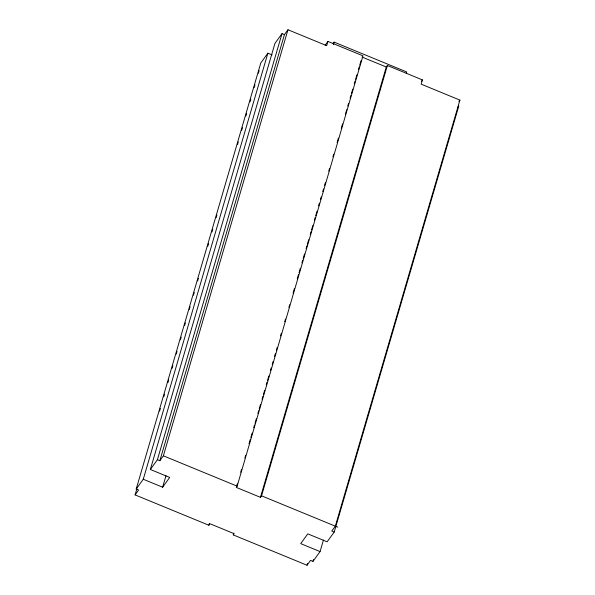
<?xml version="1.0" encoding="UTF-8"?>
<svg xmlns="http://www.w3.org/2000/svg" width="595" height="595" viewBox="0 0 595 595"><rect width="100%" height="100%" fill="white"/><g stroke="black" fill="none" stroke-linecap="round" stroke-linejoin="round"><path stroke-width="0.89" d="M323.449 540L320.065 551.587L312.992 561.36L310.575 560.364L307.035 565.25L233.262 534.905L234.147 533.685L209.961 523.734L208.86 525.244L135.087 494.899L138.628 490.012L136.203 489.023L260.796 62.951L267.869 53.186L272.071 54.911M135.087 494.899L136.91 488.659M159.586 411.115L160.375 408.438M163.759 396.85L164.54 394.18M167.931 382.592L168.712 379.915M172.104 368.327L172.885 365.657M176.269 354.07L177.05 351.392M180.441 339.805L181.222 337.134M184.614 325.547L185.395 322.869M189.307 309.497L190.088 306.827M193.472 295.239L194.253 292.562M197.644 280.974L198.425 278.304M207.811 246.211L208.592 243.541M211.984 231.953L212.765 229.276M216.149 217.688L216.93 215.018M237.524 144.6L238.305 141.922M241.696 130.335L242.477 127.665M245.861 116.077L246.65 113.4M250.034 101.812L250.815 99.142M254.206 87.554L254.987 84.877M258.379 73.289L259.16 70.619M136.203 489.023L143.276 479.25L267.869 53.186M143.276 479.25L162.628 487.208L169.694 477.435L150.349 469.477L274.935 43.413L282.008 33.64L284.425 34.636L287.965 29.75L326.662 45.666L327.912 41.412L362.98 55.833L237.145 486.167L236.26 487.387L260.454 497.338L261.547 495.821L387.382 65.495L422.457 79.916L421.208 84.178L459.913 100.101L335.32 526.166L331.787 531.052L334.204 532.049L458.797 105.977L457.704 107.479M150.349 469.477L157.415 459.712L282.008 33.64M157.415 459.712L159.839 460.701L284.425 34.636M159.839 460.701L163.372 455.815L287.965 29.75M162.628 487.208L166.012 475.621M333.416 44.684L334.159 42.133L406.727 71.98L406.229 73.683M208.86 525.244L209.38 523.466M236.52 486.494L237.301 483.824M240.692 472.237L241.473 469.567M244.857 457.986L245.638 455.309M249.03 443.729L250.331 439.274M250.852 437.496L252.154 433.041M253.715 427.693L254.496 425.016M255.017 423.238L256.326 418.783M257.888 413.436L258.669 410.766M259.189 408.981L260.491 404.526M262.053 399.178L262.834 396.508M263.354 394.73L264.663 390.275M266.225 384.928L267.006 382.25M267.527 380.473L268.828 376.018M270.39 370.67L271.171 368M272.213 364.438L273.001 361.76M274.563 356.412L275.344 353.742M276.385 350.18L277.166 347.51M280.55 335.922L281.331 333.252M284.722 321.672L285.503 318.994M288.887 307.414L289.668 304.744M293.06 293.157L294.361 288.701M297.225 278.906L298.526 274.451M299.047 272.666L300.356 268.211M301.918 262.864L302.699 260.193M303.219 258.409L304.521 253.953M306.083 248.613L306.864 245.936M307.384 244.158L308.693 239.703M310.255 234.356L311.036 231.686M311.557 229.901L312.858 225.446M314.42 220.098L315.201 217.428M315.722 215.643L317.031 211.188M318.593 205.848L319.374 203.17M320.415 199.608L321.196 196.938M322.758 191.59L323.539 188.92M324.58 185.35L325.361 182.68M328.752 171.1L329.533 168.422M332.917 156.842L333.698 154.172M337.09 142.592L338.391 138.137M341.255 128.334L342.556 123.879M345.427 114.076L346.729 109.621M347.77 106.059L348.551 103.389M350.113 98.041L350.894 95.371M351.414 93.586L352.723 89.131M354.285 83.783L355.066 81.113M355.587 79.328L356.888 74.873M358.45 69.533L359.231 66.856M359.752 65.078L361.061 60.623M233.262 534.905L233.783 533.12M260.454 497.338L386.289 67.004L387.382 65.495M307.035 565.25L307.555 563.465M312.992 561.36L313.513 559.575M325.19 45.168L327.912 41.412M333.126 43.569L334.159 42.133M421.372 81.418L422.457 79.916M458.901 101.492L459.913 100.101M334.204 532.049L327.131 541.814L307.779 533.856L300.713 543.629L320.065 551.587M362.102 57.06L386.289 67.004M261.547 495.821L337.737 527.163M163.372 455.815L237.145 486.167"/></g></svg>
